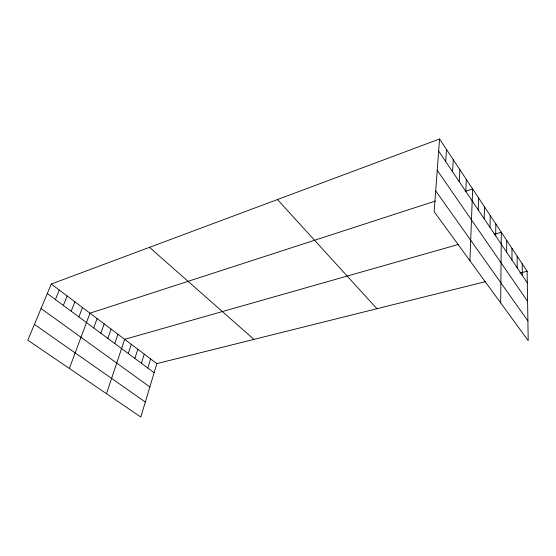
<?xml version="1.0" encoding="UTF-8"?>
<svg xmlns="http://www.w3.org/2000/svg" width="556" height="556" viewBox="0 0 556 556"><rect width="100%" height="100%" fill="white"/><g stroke="black" fill="none" stroke-linecap="round" stroke-linejoin="round"><path stroke-width="0.83" d="M506.662 252.16L506.704 240.38M500.699 302.944L501.324 232.255L494.124 234.305M495.667 235.807L495.834 223.964M489.989 227.369L490.225 215.492M484.186 218.744L484.491 206.832M478.25 209.925L478.633 197.992M469.924 260.736L472.642 188.95L465.212 191.361M465.796 191.403L466.331 179.421M459.256 181.68L459.875 169.67M452.556 171.714L453.265 159.683M445.69 161.511L446.496 149.467M439.56 138.993L434.146 211.662L528.2 340.661L527.144 271.245L439.56 138.993L51.284 284.026L27.8 340.223L140.828 417.007L156.855 363.61L485.291 281.683M147.806 368.009L150.6 358.898M141.391 363.256L144.254 354.116M134.886 358.432L137.819 349.265M128.276 353.54L131.285 344.338M106.488 393.683L124.655 339.341L458.248 244.501M114.765 343.525L117.928 334.267M107.857 338.402L111.096 329.117M100.838 333.204L104.16 323.884M93.707 327.922L97.119 318.574M69.361 368.454L89.968 313.188L435.383 201.043M78.889 316.941L82.476 307.537M71.189 311.235L74.872 301.804M63.363 305.439L67.137 295.973M55.405 299.538L59.277 290.051M519.756 273.086L527.144 271.245M34.416 324.391L145.324 402.023M41.047 308.524L149.849 386.962M47.309 293.54L154.13 372.694M51.284 284.026L156.855 363.61M149.488 247.344L253.939 339.389M277.479 199.535L376.912 308.719M435.695 190.84L527.901 320.937M437.231 170.254L527.602 301.296M438.663 151.058L527.324 282.879M522.188 263.759L522.313 275.435M517.136 256.121L517.205 267.832M511.972 248.33L511.986 260.076"/></g></svg>
